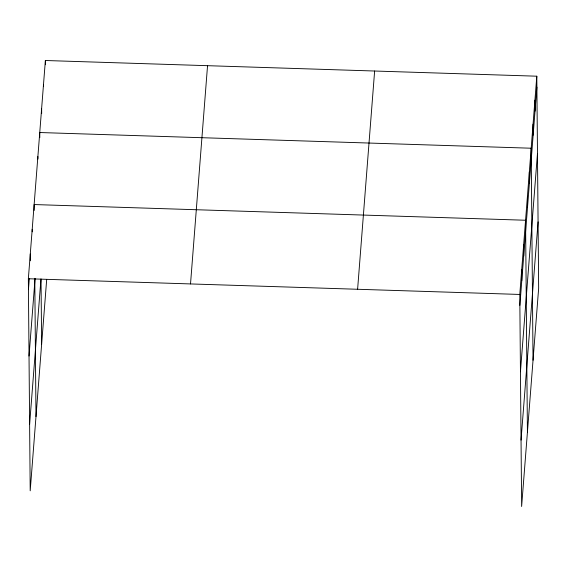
<?xml version="1.0" encoding="UTF-8"?>
<svg xmlns="http://www.w3.org/2000/svg" width="567" height="567" viewBox="0 0 567 567"><rect width="100%" height="100%" fill="white"/><g stroke="black" fill="none" stroke-linecap="round" stroke-linejoin="round"><path stroke-width="0.85" d="M46.692 279.411L30.2 490.802L28.35 278.751L45.374 60.506L536.8 76.198L538.65 288.249L521.626 506.494L519.776 294.45L536.8 76.198M28.442 289.673L29.307 278.588M29.023 356.048L35.083 278.411M29.619 424.428L40.959 279.063M190.519 283.932L207.543 65.687M357.607 289.269L374.631 71.017M519.868 305.365L536.892 87.12M520.449 371.739L537.473 153.487M521.045 440.12L538.069 221.874M28.35 278.751L519.776 294.45M534.929 100.203L535.021 111.125M533.051 124.216L533.15 135.13M533.03 360.265L531.18 148.221L39.754 132.529L39.803 137.568M529.309 172.226L529.401 183.148M527.438 196.232L527.53 207.153M527.416 432.288L525.566 220.244L34.14 204.552L34.19 210.428M523.632 244.979L523.731 255.894M521.704 269.715L521.803 280.63M45.374 60.506L45.41 64.709M43.503 84.511L43.517 86.191M41.632 108.524L41.674 113.563M41.037 279.077L41.604 344.573M37.883 156.535L37.904 159.058M34.785 278.347L35.99 416.596M32.206 229.288L32.234 231.804M30.278 254.023L30.334 260.742"/></g></svg>
